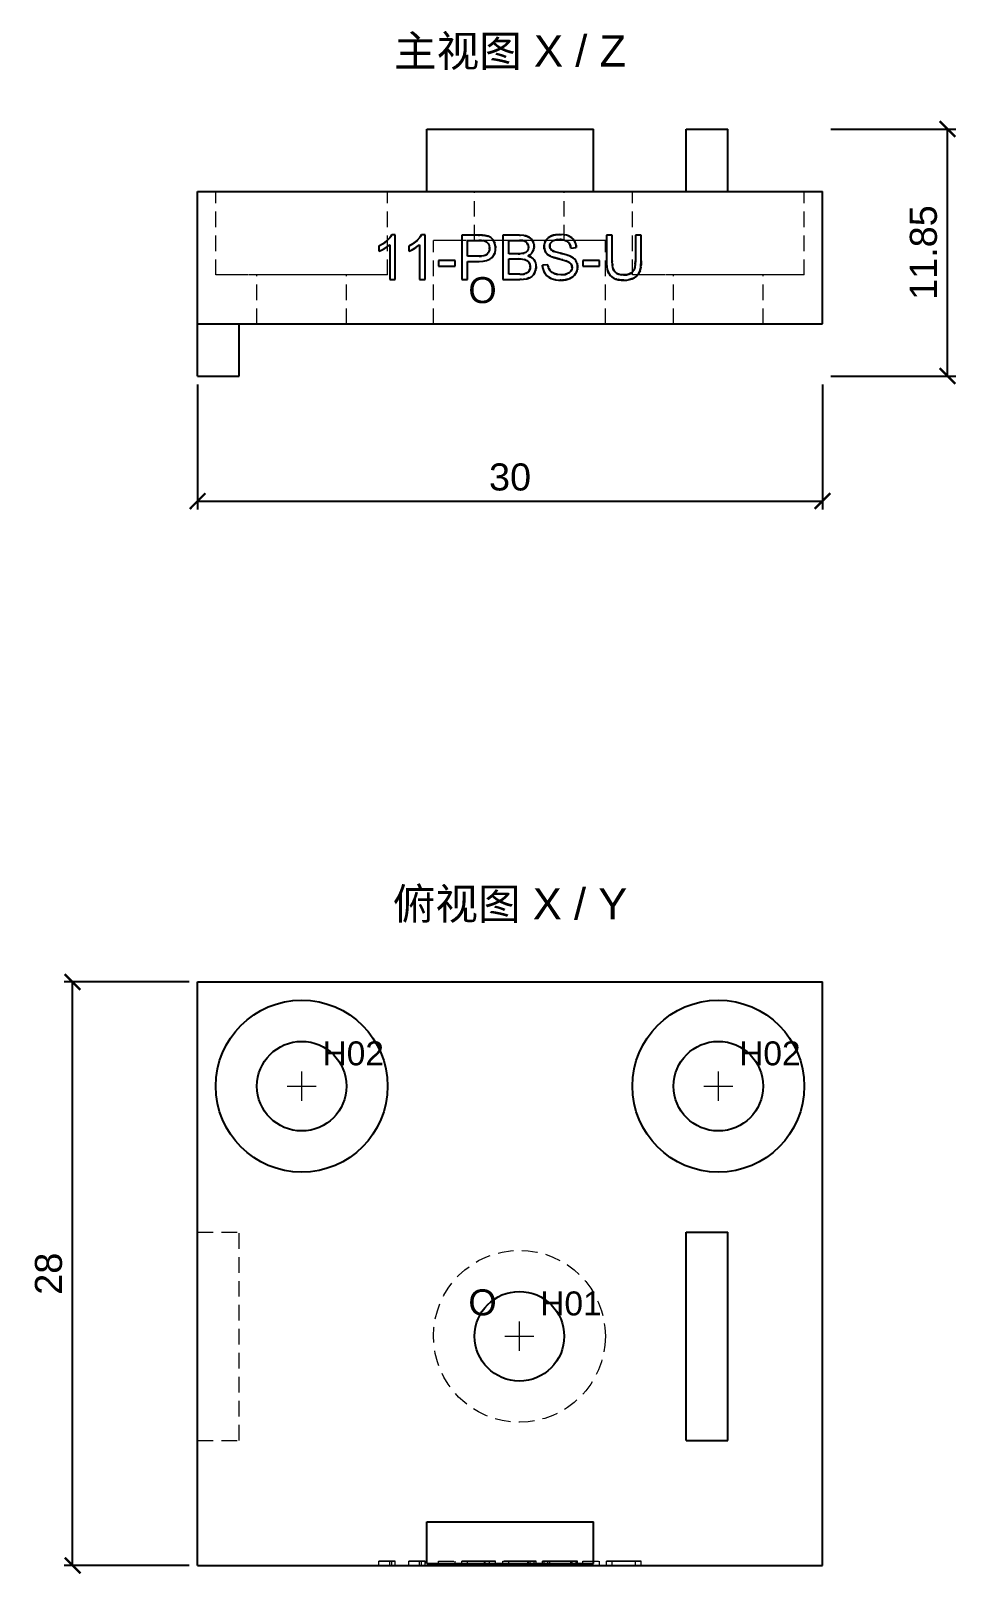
# Model space of a CAD drawing. Header units: millimetres. Extents: x 10 to 338, y 32 to 137.
# Drawn here: x 57.5 to 101.9, y 31.6 to 105.6 of the extents above; entities that cross this region are included whole.
import ezdxf
from ezdxf.enums import TextEntityAlignment as Align

# ---------------------------------------------------------------- set-up
doc = ezdxf.new("R2010")
doc.units = ezdxf.units.MM
doc.linetypes.add('WP_HIDDEN', pattern=[2.3, 1.5, -0.8])
for name, color, linetype, lineweight in [('ANNOTATIONS', 7, 'CONTINUOUS', 18), ('DIMENSIONS', 7, 'CONTINUOUS', 18), ('HIDDEN', 7, 'WP_HIDDEN', 13), ('VISIBLE', 7, 'CONTINUOUS', 25)]:
    doc.layers.add(name, color=color, linetype=linetype, lineweight=lineweight)
doc.styles.add('CJK', font='Arial Unicode.ttf')
doc.styles.add('OpenSansCondensed-Light', font='OpenSansCondensed-Light.ttf')
doc.dimstyles.new('EZDXF', dxfattribs={"dimtxt": 0.25, "dimasz": 0.175, "dimexe": 0.375, "dimexo": 0.125, "dimgap": 0.1, "dimtad": 1, "dimlfac": 100, "dimzin": 12, "dimdsep": 46, "dimtxsty": 'OpenSansCondensed-Light', "dimblk": 'ARCHTICK', "dimcen": 2.5, "dimazin": 3, "dimtfac": 0.5, "dimtmove": 2, "dimatfit": 3})

# ---------------------------------------------------------------- blocks, each defined once
blk = doc.blocks.new('_ARCHTICK')
at = {"color": 0, "linetype": 'BYBLOCK', "const_width": 0.15}
blk.add_lwpolyline([(-0.5, -0.5), (0.5, 0.5)], dxfattribs=at)

msp = doc.modelspace()

# ---------------------------------------------------------------- linework, layer by layer
at = {"layer": 'ANNOTATIONS'}
for p, q in [((70.5, 54.3), (70.5, 55.7)), ((90.5, 54.3), (90.5, 55.7)), ((69.8, 55), (71.2, 55)), ((89.8, 55), (91.2, 55)), ((80.95, 42.3), (80.95, 43.7)), ((80.25, 43), (81.65, 43))]:
    msp.add_line(p, q, dxfattribs=at)
at = {"layer": 'HIDDEN', "ltscale": 0.5}
for p, q in [((66.375, 93.925), (66.375, 97.925)), ((74.625, 93.925), (74.625, 97.925)), ((76.5, 97.925), (84.5, 97.925)), ((78.8, 95.575), (78.8, 97.925)), ((83.1, 95.575), (83.1, 97.925)), ((86.375, 93.925), (86.375, 97.925)), ((88.95, 97.925), (90.95, 97.925)), ((94.625, 93.925), (94.625, 97.925)), ((76.825, 91.575), (76.825, 95.575)), ((85.075, 91.575), (85.075, 95.575)), ((68.35, 91.575), (68.35, 93.925)), ((72.65, 91.575), (72.65, 93.925)), ((88.35, 91.575), (88.35, 93.925)), ((92.65, 91.575), (92.65, 93.925)), ((65.5, 91.575), (67.5, 91.575)), ((65.5, 48), (65.5, 60)), ((65.5, 38), (65.5, 48)), ((65.5, 48), (67.5, 48)), ((67.5, 38), (67.5, 48)), ((65.5, 32), (65.5, 38)), ((65.5, 38), (67.5, 38)), ((74.20257, 32), (74.20257, 32.2)), ((74.98621, 32.2), (74.725, 32.2)), ((74.725, 32), (74.725, 32.2)), ((74.725, 32), (74.98621, 32)), ((74.81788, 32), (74.81788, 32.2)), ((74.81788, 32.2), (74.98621, 32.2)), ((74.98621, 32), (74.81788, 32)), ((74.98621, 32), (74.98621, 32.2)), ((75.63489, 32), (75.63489, 32.2)), ((76.41854, 32.2), (76.15732, 32.2)), ((76.15732, 32), (76.15732, 32.2)), ((76.15732, 32), (76.41854, 32)), ((76.2502, 32), (76.2502, 32.2)), ((76.2502, 32.2), (76.41854, 32.2)), ((76.41854, 32), (76.2502, 32)), ((76.41854, 32), (76.41854, 32.2)), ((77.05851, 32), (77.05851, 32.2)), ((77.05851, 32.2), (77.86102, 32.2)), ((77.05851, 32), (77.86102, 32)), ((77.86102, 32), (77.86102, 32.2)), ((78.18318, 32), (78.18318, 32.2)), ((78.18318, 32.2), (78.98569, 32.2)), ((78.46471, 32.2), (78.18318, 32.2)), ((78.18318, 32), (78.46471, 32)), ((78.98569, 32), (78.18318, 32)), ((79.01036, 32.2), (78.46471, 32.2)), ((78.46471, 32), (78.46471, 32.2)), ((78.46471, 32.2), (79.01471, 32.2)), ((79.00891, 32.2), (78.46471, 32.2)), ((78.46471, 32), (79.01036, 32)), ((79.01471, 32), (78.46471, 32)), ((78.46471, 32), (79.00891, 32)), ((79.27157, 32), (79.27157, 32.2)), ((79.3093, 32), (79.3093, 32.2)), ((79.51682, 32), (79.51682, 32.2)), ((79.80706, 32), (79.80706, 32.2)), ((80.15389, 32), (80.15389, 32.2)), ((80.15389, 32.2), (80.95204, 32.2)), ((80.96511, 32.2), (80.15389, 32.2)), ((80.15389, 32), (80.96511, 32)), ((80.95204, 32), (80.15389, 32)), ((80.43542, 32.2), (80.89545, 32.2)), ((80.86062, 32.2), (80.43542, 32.2)), ((80.43542, 32.2), (80.96511, 32.2)), ((80.92737, 32.2), (80.43542, 32.2)), ((80.43542, 32), (80.43542, 32.2)), ((80.89545, 32), (80.43542, 32)), ((80.43542, 32), (80.86062, 32)), ((80.96511, 32), (80.43542, 32)), ((80.43542, 32), (80.92737, 32)), ((81.35983, 32), (81.35983, 32.2)), ((81.38015, 32), (81.38015, 32.2)), ((81.46867, 32), (81.46867, 32.2)), ((81.65732, 32), (81.65732, 32.2)), ((81.76036, 32), (81.76036, 32.2)), ((82.05204, 32), (82.05204, 32.2)), ((82.05204, 32.2), (82.31761, 32.2)), ((82.31761, 32), (82.05204, 32)), ((82.13331, 32), (82.13331, 32.2)), ((82.31761, 32), (82.31761, 32.2)), ((82.40468, 32), (82.40468, 32.2)), ((83.68173, 32.2), (83.41181, 32.2)), ((83.41181, 32), (83.41181, 32.2)), ((83.41181, 32), (83.68173, 32)), ((83.47421, 32), (83.47421, 32.2)), ((83.68173, 32), (83.68173, 32.2)), ((83.74558, 32), (83.74558, 32.2)), ((83.99518, 32), (83.99518, 32.2)), ((83.99518, 32.2), (84.79769, 32.2)), ((83.99518, 32), (84.79769, 32)), ((84.79769, 32), (84.79769, 32.2)), ((85.12421, 32), (85.12421, 32.2)), ((85.12421, 32.2), (85.40574, 32.2)), ((85.40574, 32), (85.12421, 32)), ((85.40574, 32), (85.40574, 32.2)), ((86.5159, 32), (86.5159, 32.2)), ((86.5159, 32.2), (86.79743, 32.2)), ((86.79743, 32), (86.5159, 32)), ((86.79743, 32), (86.79743, 32.2))]:
    msp.add_line(p, q, dxfattribs=at)
for points in [[(74.625, 97.925), (74.52158, 97.925), (74.2165, 97.925), (73.72505, 97.925), (73.0719, 97.925), (72.28977, 97.925), (71.4179, 97.925), (70.5, 97.925), (69.5821, 97.925), (68.71023, 97.925), (67.9281, 97.925), (67.27495, 97.925), (66.7835, 97.925), (66.47842, 97.925), (66.375, 97.925)], [(83.1, 97.925), (83.0461, 97.925), (82.88708, 97.925), (82.63094, 97.925), (82.2905, 97.925), (81.88285, 97.925), (81.42842, 97.925), (80.95, 97.925), (80.47158, 97.925), (80.01715, 97.925), (79.6095, 97.925), (79.26906, 97.925), (79.01292, 97.925), (78.8539, 97.925), (78.8, 97.925)], [(94.625, 97.925), (94.52158, 97.925), (94.2165, 97.925), (93.72505, 97.925), (93.0719, 97.925), (92.28977, 97.925), (91.4179, 97.925), (90.5, 97.925), (89.5821, 97.925), (88.71023, 97.925), (87.9281, 97.925), (87.27495, 97.925), (86.7835, 97.925), (86.47842, 97.925), (86.375, 97.925)], [(74.64657, 95.6204), (74.77225, 95.76966)], [(76.0789, 95.6204), (76.20457, 95.76966)], [(85.075, 95.575), (84.97158, 95.575), (84.6665, 95.575), (84.17505, 95.575), (83.5219, 95.575), (82.73977, 95.575), (81.8679, 95.575), (80.95, 95.575), (80.0321, 95.575), (79.16023, 95.575), (78.3781, 95.575), (77.72495, 95.575), (77.2335, 95.575), (76.92842, 95.575), (76.825, 95.575)], [(83.1, 95.575), (83.0461, 95.575), (82.88708, 95.575), (82.63094, 95.575), (82.2905, 95.575), (81.88285, 95.575), (81.42842, 95.575), (80.95, 95.575), (80.47158, 95.575), (80.01715, 95.575), (79.6095, 95.575), (79.26906, 95.575), (79.01292, 95.575), (78.8539, 95.575), (78.8, 95.575)], [(79.03046, 95.83848), (79.14913, 95.83498)], [(79.21703, 95.57855), (79.12347, 95.58556)], [(79.25784, 95.82605), (79.3093, 95.8184)], [(79.3905, 95.50733), (79.34514, 95.53865)], [(79.43863, 95.78585), (79.57197, 95.719)], [(79.616, 95.68442), (79.6722, 95.62535)], [(79.67655, 95.61989), (79.71394, 95.56586)], [(79.71394, 95.56586), (79.74248, 95.51365)], [(80.96102, 95.58602), (80.86062, 95.58766)], [(80.99646, 95.58447), (80.97903, 95.58531)], [(81.00025, 95.83806), (81.1652, 95.82363)], [(81.07395, 95.57846), (81.07267, 95.5786)], [(81.09238, 95.57631), (81.08303, 95.57745)], [(81.10295, 95.57492), (81.09239, 95.57631)], [(81.13018, 95.57066), (81.12086, 95.57224)], [(81.13489, 95.56981), (81.13029, 95.57064)], [(81.28635, 95.7955), (81.29949, 95.79114)], [(81.42905, 95.72692), (81.47521, 95.69151)], [(81.48755, 95.68047), (81.51414, 95.65389)], [(82.31256, 95.69217), (82.4185, 95.76721)], [(82.44351, 95.78044), (82.49175, 95.80244)], [(82.5215, 95.53325), (82.45589, 95.4656)], [(82.59581, 95.57746), (82.5215, 95.53325)], [(82.71093, 95.61175), (82.61996, 95.58719)], [(82.89373, 95.62685), (82.79102, 95.62258)], [(83.26451, 95.52381), (83.20401, 95.56388), (83.1321, 95.59413), (83.04879, 95.61457), (82.95407, 95.62519)], [(82.96266, 95.8727), (83.09752, 95.85724)], [(83.12582, 95.85187), (83.29934, 95.79881)], [(83.29934, 95.79881), (83.33623, 95.78208)], [(83.37403, 95.76225), (83.49289, 95.67523)], [(83.49478, 95.67344), (83.57724, 95.5746)], [(83.57724, 95.5746), (83.64003, 95.45153)], [(74.20257, 95.31339), (74.40695, 95.42668)], [(74.34057, 95.12122), (74.20257, 95.06088)], [(74.35047, 95.12618), (74.34551, 95.12368)], [(74.3718, 95.13711), (74.35048, 95.12618)], [(74.60412, 95.27729), (74.54531, 95.2375)], [(74.725, 95.37579), (74.60862, 95.28051)], [(75.63489, 95.31339), (75.83928, 95.42668)], [(75.77289, 95.12122), (75.63489, 95.06088)], [(75.7828, 95.12618), (75.77784, 95.12368)], [(75.80412, 95.13711), (75.78281, 95.12618)], [(76.03644, 95.27729), (75.97763, 95.2375)], [(76.15732, 95.37579), (76.04095, 95.28051)], [(79.13328, 94.83276), (79.24128, 94.85092), (79.32955, 94.88176)], [(79.40218, 94.92883), (79.45714, 94.99183), (79.49432, 95.06766)], [(79.51577, 95.2474), (79.49548, 95.3527), (79.44934, 95.44327)], [(79.5104, 95.1321), (79.5154, 95.17466)], [(79.76577, 95.45969), (79.80249, 95.30575)], [(79.80706, 95.22342), (79.79803, 95.10367), (79.77094, 94.99265)], [(80.98915, 94.9466), (81.11455, 94.95831)], [(81.17891, 94.97421), (81.25119, 95.00754)], [(81.25377, 95.00915), (81.32573, 95.0754)], [(81.32935, 95.44763), (81.2682, 95.51507)], [(81.32573, 95.0754), (81.36379, 95.14998), (81.37964, 95.23996)], [(81.40898, 94.87002), (81.35983, 94.84321)], [(81.35983, 94.84321), (81.4075, 94.82751)], [(81.37963, 95.28232), (81.36169, 95.37964)], [(81.55052, 94.99114), (81.49345, 94.93147), (81.42407, 94.87937)], [(81.47105, 94.80038), (81.55309, 94.75114)], [(81.6221, 95.47977), (81.6511, 95.37362)], [(81.6441, 95.18205), (81.62667, 95.12556)], [(81.6543, 95.24008), (81.64913, 95.20553)], [(81.65268, 95.36299), (81.65732, 95.29453)], [(82.13697, 95.35232), (82.15141, 95.42789), (82.17681, 95.50093)], [(82.18113, 95.07234), (82.14373, 95.18324)], [(82.31421, 94.90502), (82.25522, 94.96152), (82.20805, 95.02388)], [(82.34889, 94.87844), (82.31869, 94.90136)], [(82.45589, 95.4656), (82.41597, 95.38596)], [(82.53221, 94.78361), (82.43516, 94.82579)], [(82.5961, 95.05843), (82.73078, 95.01318), (82.91187, 94.96728)], [(83.0328, 94.93891), (83.25355, 94.87887)], [(83.38587, 95.34227), (83.33675, 95.44404), (83.26451, 95.52381)], [(83.27798, 94.87108), (83.38278, 94.8316)], [(83.38278, 94.8316), (83.47144, 94.78481), (83.54737, 94.73204)], [(83.64364, 95.4417), (83.65001, 95.42299)], [(83.66262, 95.37846), (83.66645, 95.36189)], [(83.66645, 95.36188), (83.66864, 95.3514)], [(79.63437, 94.76412), (79.53061, 94.6819), (79.39202, 94.62317), (79.2186, 94.58793), (79.01036, 94.57619)], [(81.18325, 94.67279), (81.03115, 94.69109)], [(81.32929, 94.61362), (81.23865, 94.65818)], [(81.40772, 94.53483), (81.36334, 94.58617)], [(81.36505, 94.06635), (81.40964, 94.12047)], [(81.45276, 94.21217), (81.46822, 94.30732)], [(81.46686, 94.36811), (81.45378, 94.43804)], [(81.6566, 94.6502), (81.70199, 94.57891), (81.73442, 94.50145), (81.75387, 94.41783), (81.76036, 94.32803)], [(81.72621, 94.11954), (81.69723, 94.05013)], [(81.75387, 94.23436), (81.73155, 94.13569)], [(82.1233, 94.09264), (82.09052, 94.17273), (82.0677, 94.25702)], [(82.12862, 94.0819), (82.12666, 94.08579)], [(82.31761, 94.41801), (82.33054, 94.34011)], [(82.33976, 94.30286), (82.35251, 94.26254)], [(82.35437, 94.2574), (82.35626, 94.25233)], [(82.35769, 94.24859), (82.36438, 94.23212)], [(82.45958, 94.09245), (82.4748, 94.07871)], [(82.48244, 94.07228), (82.48963, 94.06649)], [(82.48964, 94.06648), (82.49486, 94.06243)], [(82.50879, 94.05213), (82.61946, 93.99063)], [(82.98481, 94.65877), (82.89928, 94.68006)], [(83.19501, 94.59984), (83.03971, 94.64459)], [(83.27901, 94.56607), (83.2246, 94.58925)], [(83.34445, 94.52901), (83.32519, 94.54131)], [(83.3897, 94.49288), (83.38562, 94.4967)], [(83.44992, 94.40776), (83.41616, 94.46372)], [(83.43559, 94.14057), (83.44789, 94.16504)], [(83.45866, 94.1925), (83.47421, 94.28885)], [(83.47178, 94.32878), (83.46726, 94.35508)], [(83.55967, 94.72193), (83.65706, 94.61464)], [(83.65706, 94.61464), (83.71514, 94.49919)], [(83.73378, 94.19615), (83.70587, 94.10304)], [(83.72583, 94.46493), (83.73958, 94.39851)], [(83.74168, 94.24488), (83.73605, 94.20766)], [(85.13531, 94.37913), (85.12589, 94.51528)], [(85.19003, 94.11674), (85.15696, 94.23788), (85.13531, 94.37913)], [(85.40602, 94.57067), (85.41084, 94.45103)], [(85.4168, 94.3855), (85.44178, 94.24938)], [(85.49926, 94.12247), (85.53297, 94.07987)], [(85.54751, 94.06482), (85.6343, 94.00007)], [(86.41038, 94.10252), (86.44576, 94.16519), (86.47394, 94.24202), (86.5087, 94.43816)], [(86.72487, 94.1002), (86.69041, 94.02617), (86.64623, 93.958), (86.59234, 93.89568), (86.52872, 93.83922)], [(86.7588, 94.21186), (86.73945, 94.14173)], [(86.78807, 94.39622), (86.77718, 94.30758)], [(74.625, 93.925), (74.52158, 93.925), (74.2165, 93.925), (73.72505, 93.925), (73.0719, 93.925), (72.28977, 93.925), (71.4179, 93.925), (70.5, 93.925), (69.5821, 93.925), (68.71023, 93.925), (67.9281, 93.925), (67.27495, 93.925), (66.7835, 93.925), (66.47842, 93.925), (66.375, 93.925)], [(72.65, 93.925), (72.5961, 93.925), (72.43708, 93.925), (72.18094, 93.925), (71.8405, 93.925), (71.43285, 93.925), (70.97842, 93.925), (70.5, 93.925), (70.02158, 93.925), (69.56715, 93.925), (69.1595, 93.925), (68.81906, 93.925), (68.56292, 93.925), (68.4039, 93.925), (68.35, 93.925)], [(81.15696, 93.72064), (81.0448, 93.71274)], [(81.30831, 93.74683), (81.17581, 93.72278)], [(81.19565, 93.98072), (81.26816, 94.00434)], [(81.54123, 93.85204), (81.41762, 93.78271)], [(81.60306, 93.90851), (81.54123, 93.85204)], [(81.6387, 93.95227), (81.61385, 93.92075)], [(82.24035, 93.92147), (82.22077, 93.9433)], [(82.36713, 93.81628), (82.30774, 93.859)], [(82.67621, 93.69921), (82.5706, 93.72466), (82.47507, 93.75917)], [(82.91205, 93.67557), (82.69926, 93.69508)], [(82.78139, 93.94183), (82.94598, 93.92751)], [(82.94598, 93.92751), (83.09046, 93.93831)], [(83.01464, 93.67627), (82.95904, 93.675)], [(83.1048, 93.94072), (83.11924, 93.94344)], [(83.14231, 93.9484), (83.15043, 93.95034)], [(83.16658, 93.6941), (83.16657, 93.6941)], [(83.23041, 93.9754), (83.32744, 94.02489)], [(83.369, 93.75844), (83.27296, 93.72125)], [(83.33672, 94.03128), (83.34004, 94.03366)], [(83.51204, 93.84418), (83.4342, 93.79202)], [(85.33169, 93.88548), (85.24515, 93.99709)], [(85.38578, 93.8375), (85.34099, 93.87635)], [(85.60535, 93.724), (85.47685, 93.77803)], [(85.68353, 93.70306), (85.61971, 93.71958)], [(85.71008, 93.96542), (85.71893, 93.96232)], [(85.85619, 93.93317), (85.94123, 93.92896)], [(86.2028, 93.69574), (86.08953, 93.68018), (85.9659, 93.675)], [(94.625, 93.925), (94.52158, 93.925), (94.2165, 93.925), (93.72505, 93.925), (93.0719, 93.925), (92.28977, 93.925), (91.4179, 93.925), (90.5, 93.925), (89.5821, 93.925), (88.71023, 93.925), (87.9281, 93.925), (87.27495, 93.925), (86.7835, 93.925), (86.47842, 93.925), (86.375, 93.925)], [(86.46293, 93.79327), (86.38947, 93.75386)], [(92.65, 93.925), (92.5961, 93.925), (92.43708, 93.925), (92.18094, 93.925), (91.8405, 93.925), (91.43285, 93.925), (90.97842, 93.925), (90.5, 93.925), (90.02158, 93.925), (89.56715, 93.925), (89.1595, 93.925), (88.81906, 93.925), (88.56292, 93.925), (88.4039, 93.925), (88.35, 93.925)], [(72.65, 91.575), (72.5961, 91.575), (72.43708, 91.575), (72.18094, 91.575), (71.8405, 91.575), (71.43285, 91.575), (70.97842, 91.575), (70.5, 91.575), (70.02158, 91.575), (69.56715, 91.575), (69.1595, 91.575), (68.81906, 91.575), (68.56292, 91.575), (68.4039, 91.575), (68.35, 91.575)], [(85.075, 91.575), (84.97158, 91.575), (84.6665, 91.575), (84.17505, 91.575), (83.5219, 91.575), (82.73977, 91.575), (81.8679, 91.575), (80.95, 91.575), (80.0321, 91.575), (79.16023, 91.575), (78.3781, 91.575), (77.72495, 91.575), (77.2335, 91.575), (76.92842, 91.575), (76.825, 91.575)], [(92.65, 91.575), (92.5961, 91.575), (92.43708, 91.575), (92.18094, 91.575), (91.8405, 91.575), (91.43285, 91.575), (90.97842, 91.575), (90.5, 91.575), (90.02158, 91.575), (89.56715, 91.575), (89.1595, 91.575), (88.81906, 91.575), (88.56292, 91.575), (88.4039, 91.575), (88.35, 91.575)], [(74.47757, 32.2), (74.33227, 32.2), (74.20257, 32.2)], [(74.20257, 32.2), (74.40792, 32.2), (74.58569, 32.2)], [(74.58569, 32), (74.4071, 32), (74.20257, 32)], [(74.20257, 32), (74.33319, 32), (74.47757, 32)], [(74.725, 32.2), (74.61598, 32.2), (74.47757, 32.2)], [(74.47757, 32), (74.61516, 32), (74.725, 32)], [(74.58569, 32.2), (74.66169, 32.2), (74.72573, 32.2), (74.77779, 32.2), (74.81788, 32.2)], [(74.81788, 32), (74.77707, 32), (74.72446, 32), (74.6605, 32), (74.58569, 32)], [(75.90989, 32.2), (75.76459, 32.2), (75.63489, 32.2)], [(75.63489, 32.2), (75.84024, 32.2), (76.01801, 32.2)], [(76.01801, 32), (75.83943, 32), (75.63489, 32)], [(75.63489, 32), (75.76551, 32), (75.90989, 32)], [(76.15732, 32.2), (76.0483, 32.2), (75.90989, 32.2)], [(75.90989, 32), (76.04748, 32), (76.15732, 32)], [(76.01801, 32.2), (76.09401, 32.2), (76.15805, 32.2), (76.21011, 32.2), (76.2502, 32.2)], [(76.2502, 32), (76.20939, 32), (76.15678, 32), (76.09282, 32), (76.01801, 32)], [(78.98569, 32.2), (79.08536, 32.2), (79.17253, 32.2), (79.24717, 32.2), (79.3093, 32.2)], [(79.3093, 32), (79.24574, 32), (79.17018, 32), (79.08327, 32), (78.98569, 32)], [(79.27157, 32.2), (79.22849, 32.2), (79.17035, 32.2), (79.09716, 32.2), (79.00891, 32.2)], [(79.00891, 32), (79.09529, 32), (79.16843, 32), (79.22745, 32), (79.27157, 32)], [(79.63437, 32.2), (79.53061, 32.2), (79.39202, 32.2), (79.2186, 32.2), (79.01036, 32.2)], [(79.01036, 32), (79.20407, 32), (79.37697, 32), (79.52262, 32), (79.63437, 32)], [(79.01471, 32.2), (79.14124, 32.2), (79.24799, 32.2), (79.33497, 32.2), (79.40218, 32.2)], [(79.40218, 32), (79.33267, 32), (79.24375, 32), (79.13711, 32), (79.01471, 32)], [(79.44934, 32.2), (79.37116, 32.2), (79.27157, 32.2)], [(79.27157, 32), (79.37118, 32), (79.44934, 32)], [(79.3093, 32.2), (79.45333, 32.2), (79.57197, 32.2)], [(79.57197, 32), (79.4528, 32), (79.3093, 32)], [(79.40218, 32.2), (79.45233, 32.2), (79.48816, 32.2), (79.50966, 32.2), (79.51682, 32.2)], [(79.51682, 32), (79.50979, 32), (79.48843, 32), (79.45254, 32), (79.40218, 32)], [(79.51682, 32.2), (79.49995, 32.2), (79.44934, 32.2)], [(79.44934, 32), (79.50002, 32), (79.51682, 32)], [(79.57197, 32.2), (79.66756, 32.2), (79.74248, 32.2)], [(79.74248, 32), (79.66776, 32), (79.57197, 32)], [(79.80706, 32.2), (79.79626, 32.2), (79.76389, 32.2), (79.70992, 32.2), (79.63437, 32.2)], [(79.63437, 32), (79.71001, 32), (79.76418, 32), (79.79645, 32), (79.80706, 32)], [(79.74248, 32.2), (79.79091, 32.2), (79.80706, 32.2)], [(79.80706, 32), (79.79096, 32), (79.74248, 32)], [(81.18423, 32.2), (81.12864, 32.2), (81.05617, 32.2), (80.96683, 32.2), (80.86062, 32.2)], [(80.86062, 32), (80.96387, 32), (81.05304, 32), (81.12688, 32), (81.18423, 32)], [(80.89545, 32.2), (80.98243, 32.2), (81.05617, 32.2), (81.11666, 32.2), (81.16392, 32.2)], [(81.16392, 32), (81.11567, 32), (81.05443, 32), (80.98079, 32), (80.89545, 32)], [(81.23865, 32.2), (81.17866, 32.2), (81.10678, 32.2), (81.02302, 32.2), (80.92737, 32.2)], [(80.92737, 32), (81.02121, 32), (81.10477, 32), (81.17744, 32), (81.23865, 32)], [(80.95204, 32.2), (81.06791, 32.2), (81.17172, 32.2), (81.26346, 32.2), (81.34314, 32.2)], [(81.34314, 32), (81.26169, 32), (81.16888, 32), (80.95204, 32)], [(81.30831, 32.2), (81.15249, 32.2), (80.96511, 32.2)], [(80.96511, 32.2), (81.02823, 32.2), (81.0812, 32.2), (81.12401, 32.2), (81.15666, 32.2)], [(80.96511, 32), (81.15093, 32), (81.30831, 32)], [(81.15666, 32), (81.12362, 32), (81.08049, 32), (80.96511, 32)], [(81.15666, 32.2), (81.24591, 32.2), (81.3192, 32.2)], [(81.3192, 32), (81.24576, 32), (81.15666, 32)], [(81.16392, 32.2), (81.25806, 32.2), (81.32573, 32.2)], [(81.32573, 32), (81.2579, 32), (81.16392, 32)], [(81.32935, 32.2), (81.26768, 32.2), (81.18423, 32.2)], [(81.18423, 32), (81.26765, 32), (81.32935, 32)], [(81.40772, 32.2), (81.33498, 32.2), (81.23865, 32.2)], [(81.23865, 32), (81.33492, 32), (81.40772, 32)], [(81.54123, 32.2), (81.43656, 32.2), (81.30831, 32.2)], [(81.30831, 32), (81.43616, 32), (81.54123, 32)], [(81.3192, 32.2), (81.37869, 32.2), (81.42658, 32.2)], [(81.42658, 32), (81.37874, 32), (81.3192, 32)], [(81.32573, 32.2), (81.36654, 32.2), (81.38015, 32.2)], [(81.38015, 32), (81.36659, 32), (81.32573, 32)], [(81.38015, 32.2), (81.36745, 32.2), (81.32935, 32.2)], [(81.32935, 32), (81.36747, 32), (81.38015, 32)], [(81.34314, 32.2), (81.47447, 32.2), (81.57388, 32.2)], [(81.57388, 32), (81.47443, 32), (81.34314, 32)], [(81.58331, 32.2), (81.49044, 32.2), (81.35983, 32.2)], [(81.35983, 32.2), (81.45075, 32.2), (81.53052, 32.2), (81.59914, 32.2), (81.6566, 32.2)], [(81.6566, 32), (81.59877, 32), (81.5298, 32), (81.45, 32), (81.35983, 32)], [(81.35983, 32), (81.49003, 32), (81.58331, 32)], [(81.46867, 32.2), (81.45343, 32.2), (81.40772, 32.2)], [(81.40772, 32), (81.45347, 32), (81.46867, 32)], [(81.42658, 32.2), (81.45815, 32.2), (81.46867, 32.2)], [(81.46867, 32), (81.45817, 32), (81.42658, 32)], [(81.69723, 32.2), (81.62667, 32.2), (81.54123, 32.2)], [(81.54123, 32), (81.62692, 32), (81.69723, 32)], [(81.57388, 32.2), (81.61039, 32.2), (81.63646, 32.2), (81.65211, 32.2), (81.65732, 32.2)], [(81.65732, 32), (81.65209, 32), (81.63639, 32), (81.61028, 32), (81.57388, 32)], [(81.65732, 32.2), (81.63882, 32.2), (81.58331, 32.2)], [(81.58331, 32), (81.6388, 32), (81.65732, 32)], [(81.6566, 32.2), (81.70199, 32.2), (81.73442, 32.2), (81.75387, 32.2), (81.76036, 32.2)], [(81.76036, 32), (81.75393, 32), (81.73454, 32), (81.70207, 32), (81.6566, 32)], [(81.76036, 32.2), (81.74457, 32.2), (81.69723, 32.2)], [(81.69723, 32), (81.7446, 32), (81.76036, 32)], [(82.16887, 32.2), (82.11993, 32.2), (82.08415, 32.2), (82.06152, 32.2), (82.05204, 32.2)], [(82.05204, 32), (82.06145, 32), (82.08404, 32), (82.11987, 32), (82.16887, 32)], [(82.20805, 32.2), (82.152, 32.2), (82.13331, 32.2)], [(82.13331, 32.2), (82.13903, 32.2), (82.15617, 32.2), (82.18474, 32.2), (82.22474, 32.2)], [(82.22474, 32), (82.18482, 32), (82.15621, 32), (82.13903, 32), (82.13331, 32)], [(82.13331, 32), (82.15196, 32), (82.20805, 32)], [(82.47507, 32.2), (82.38273, 32.2), (82.30092, 32.2), (82.22963, 32.2), (82.16887, 32.2)], [(82.16887, 32), (82.22971, 32), (82.30121, 32), (82.38311, 32), (82.47507, 32)], [(82.43516, 32.2), (82.30219, 32.2), (82.20805, 32.2)], [(82.20805, 32), (82.30271, 32), (82.43516, 32)], [(82.22474, 32.2), (82.27571, 32.2), (82.3372, 32.2), (82.40922, 32.2), (82.49175, 32.2)], [(82.49175, 32), (82.33769, 32), (82.27594, 32), (82.22474, 32)], [(82.31761, 32.2), (82.34899, 32.2), (82.40541, 32.2)], [(82.40541, 32), (82.34878, 32), (82.31761, 32)], [(82.5215, 32.2), (82.47039, 32.2), (82.43389, 32.2), (82.41198, 32.2), (82.40468, 32.2)], [(82.40468, 32.2), (82.40985, 32.2), (82.42536, 32.2), (82.45121, 32.2), (82.4874, 32.2)], [(82.4874, 32), (82.45123, 32), (82.42535, 32), (82.40984, 32), (82.40468, 32)], [(82.40468, 32), (82.41201, 32), (82.43402, 32), (82.47062, 32), (82.5215, 32)], [(82.40541, 32.2), (82.49339, 32.2), (82.61946, 32.2)], [(82.61946, 32), (82.49388, 32), (82.40541, 32)], [(82.84584, 32.2), (82.71025, 32.2), (82.5966, 32.2), (82.50491, 32.2), (82.43516, 32.2)], [(82.43516, 32), (82.50851, 32), (82.60294, 32), (82.71614, 32), (82.84584, 32)], [(82.95904, 32.2), (82.82049, 32.2), (82.69365, 32.2), (82.57851, 32.2), (82.47507, 32.2)], [(82.47507, 32), (82.5809, 32), (82.69737, 32), (82.95904, 32)], [(82.4874, 32.2), (82.54441, 32.2), (82.63415, 32.2), (82.75664, 32.2), (82.91187, 32.2)], [(82.91187, 32), (82.76656, 32), (82.644, 32), (82.54926, 32), (82.4874, 32)], [(82.49175, 32.2), (82.67714, 32.2), (82.88212, 32.2)], [(82.88212, 32), (82.67799, 32), (82.49175, 32)], [(82.89373, 32.2), (82.77469, 32.2), (82.67297, 32.2), (82.58858, 32.2), (82.5215, 32.2)], [(82.5215, 32), (82.5905, 32), (82.67644, 32), (82.77801, 32), (82.89373, 32)], [(82.61946, 32.2), (82.77365, 32.2), (82.94598, 32.2)], [(82.94598, 32), (82.77422, 32), (82.61946, 32)], [(83.2246, 32.2), (83.16882, 32.2), (83.0871, 32.2), (82.97944, 32.2), (82.84584, 32.2)], [(82.84584, 32), (82.97278, 32), (83.08034, 32), (83.16533, 32), (83.2246, 32)], [(82.88212, 32.2), (83.1047, 32.2), (83.29934, 32.2)], [(83.29934, 32), (83.10315, 32), (82.88212, 32)], [(83.26451, 32.2), (83.19427, 32.2), (83.10905, 32.2), (83.00888, 32.2), (82.89373, 32.2)], [(82.89373, 32), (83.00628, 32), (83.10634, 32), (83.19274, 32), (83.26451, 32)], [(82.91187, 32.2), (83.07001, 32.2), (83.2012, 32.2), (83.30546, 32.2), (83.38278, 32.2)], [(83.38278, 32), (83.29989, 32), (83.19132, 32), (83.0608, 32), (82.91187, 32)], [(82.94598, 32.2), (83.09763, 32.2), (83.23041, 32.2)], [(83.23041, 32), (83.09707, 32), (82.94598, 32)], [(83.369, 32.2), (83.17545, 32.2), (82.95904, 32.2)], [(82.95904, 32), (83.17442, 32), (83.369, 32)], [(83.41616, 32.2), (83.33925, 32.2), (83.2246, 32.2)], [(83.2246, 32), (83.33873, 32), (83.41616, 32)], [(83.23041, 32.2), (83.33798, 32.2), (83.41398, 32.2)], [(83.41398, 32), (83.33768, 32), (83.23041, 32)], [(83.41181, 32.2), (83.39444, 32.2), (83.3641, 32.2), (83.32079, 32.2), (83.26451, 32.2)], [(83.26451, 32), (83.32117, 32), (83.36458, 32), (83.39473, 32), (83.41181, 32)], [(83.29934, 32.2), (83.38446, 32.2), (83.45915, 32.2), (83.52341, 32.2), (83.57724, 32.2)], [(83.57724, 32), (83.52321, 32), (83.45872, 32), (83.29934, 32)], [(83.64835, 32.2), (83.59443, 32.2), (83.5299, 32.2), (83.45475, 32.2), (83.369, 32.2)], [(83.369, 32), (83.45422, 32), (83.5294, 32), (83.59419, 32), (83.64835, 32)], [(83.38278, 32.2), (83.46958, 32.2), (83.54423, 32.2), (83.60672, 32.2), (83.65706, 32.2)], [(83.65706, 32), (83.60616, 32), (83.54321, 32), (83.46859, 32), (83.38278, 32)], [(83.41398, 32.2), (83.45915, 32.2), (83.47421, 32.2)], [(83.47421, 32), (83.45914, 32), (83.41398, 32)], [(83.47421, 32.2), (83.4597, 32.2), (83.41616, 32.2)], [(83.41616, 32), (83.45971, 32), (83.47421, 32)], [(83.57724, 32.2), (83.62023, 32.2), (83.65198, 32.2), (83.67248, 32.2), (83.68173, 32.2)], [(83.68173, 32), (83.67253, 32), (83.65207, 32), (83.62029, 32), (83.57724, 32)], [(83.74558, 32.2), (83.7395, 32.2), (83.72127, 32.2), (83.69089, 32.2), (83.64835, 32.2)], [(83.64835, 32), (83.69077, 32), (83.7212, 32), (83.73949, 32), (83.74558, 32)], [(83.65706, 32.2), (83.69579, 32.2), (83.72345, 32.2), (83.74005, 32.2), (83.74558, 32.2)], [(83.74558, 32), (83.74009, 32), (83.72353, 32), (83.69585, 32), (83.65706, 32)], [(85.20547, 32.2), (85.16992, 32.2), (85.14453, 32.2), (85.12929, 32.2), (85.12421, 32.2)], [(85.12421, 32), (85.14345, 32), (85.16874, 32), (85.20547, 32)], [(85.47685, 32.2), (85.3886, 32.2), (85.31395, 32.2), (85.25291, 32.2), (85.20547, 32.2)], [(85.20547, 32), (85.25286, 32), (85.31407, 32), (85.38888, 32), (85.47685, 32)], [(85.40574, 32.2), (85.41862, 32.2), (85.45726, 32.2)], [(85.45726, 32), (85.418, 32), (85.40574, 32)], [(85.45726, 32.2), (85.52728, 32.2), (85.6343, 32.2)], [(85.6343, 32), (85.52731, 32), (85.45726, 32)], [(85.9659, 32.2), (85.82323, 32.2), (85.69416, 32.2), (85.5787, 32.2), (85.47685, 32.2)], [(85.47685, 32), (85.58128, 32), (85.69832, 32), (85.8269, 32), (85.9659, 32)], [(85.6343, 32.2), (85.7738, 32.2), (85.94123, 32.2)], [(85.94123, 32), (85.77464, 32), (85.6343, 32)], [(85.94123, 32.2), (86.08535, 32.2), (86.20716, 32.2), (86.30665, 32.2), (86.38384, 32.2)], [(86.38384, 32), (86.30384, 32), (86.2018, 32), (86.08003, 32), (85.94123, 32)], [(86.46293, 32.2), (86.36085, 32.2), (86.24398, 32.2), (86.11233, 32.2), (85.9659, 32.2)], [(85.9659, 32), (86.10836, 32), (86.23958, 32), (86.35819, 32), (86.46293, 32)], [(86.38384, 32.2), (86.44161, 32.2), (86.48288, 32.2), (86.50764, 32.2), (86.5159, 32.2)], [(86.5159, 32), (86.50879, 32), (86.48586, 32), (86.44479, 32), (86.38384, 32)], [(86.72487, 32.2), (86.68129, 32.2), (86.6231, 32.2), (86.55032, 32.2), (86.46293, 32.2)], [(86.46293, 32), (86.5497, 32), (86.6226, 32), (86.68109, 32), (86.72487, 32)], [(86.79743, 32.2), (86.77929, 32.2), (86.72487, 32.2)], [(86.72487, 32), (86.75757, 32), (86.78016, 32), (86.79743, 32)]]:
    msp.add_lwpolyline(points, dxfattribs=at)
msp.add_circle((80.95, 43), 4.125, dxfattribs=at)
at = {"layer": 'VISIBLE'}
for p, q in [((76.5, 97.925), (76.5, 100.925)), ((76.5, 100.925), (84.5, 100.925)), ((84.5, 97.925), (84.5, 100.925)), ((88.95, 97.925), (88.95, 100.925)), ((88.95, 100.925), (90.95, 100.925)), ((90.95, 97.925), (90.95, 100.925)), ((65.5, 97.925), (95.5, 97.925)), ((65.5, 91.575), (65.5, 97.925)), ((95.5, 91.575), (95.5, 97.925)), ((74.98621, 95.84743), (74.81788, 95.84743)), ((74.98621, 93.71128), (74.98621, 95.84743)), ((76.41854, 95.84743), (76.2502, 95.84743)), ((76.41854, 93.71128), (76.41854, 95.84743)), ((78.18318, 95.83872), (78.18318, 93.71128)), ((78.98569, 95.83872), (78.18318, 95.83872)), ((78.46471, 94.82724), (78.46471, 95.58766)), ((78.46471, 95.58766), (79.00891, 95.58766)), ((80.15389, 95.83872), (80.15389, 93.71128)), ((80.95204, 95.83872), (80.15389, 95.83872)), ((80.43542, 94.94479), (80.43542, 95.58766)), ((80.43542, 95.58766), (80.86062, 95.58766)), ((85.40574, 95.83872), (85.12421, 95.83872)), ((85.12421, 95.83872), (85.12421, 94.60956)), ((85.40574, 94.61102), (85.40574, 95.83872)), ((86.79743, 95.83872), (86.5159, 95.83872)), ((86.5159, 95.83872), (86.5159, 94.61102)), ((86.79743, 94.60956), (86.79743, 95.83872)), ((74.20257, 95.31339), (74.20257, 95.06088)), ((74.725, 95.37579), (74.725, 93.71128)), ((75.63489, 95.31339), (75.63489, 95.06088)), ((76.15732, 95.37579), (76.15732, 93.71128)), ((79.01471, 94.82724), (78.46471, 94.82724)), ((80.89545, 94.94479), (80.43542, 94.94479)), ((83.41181, 95.21906), (83.68173, 95.23938)), ((77.05851, 94.61247), (77.05851, 94.3498)), ((77.86102, 94.61247), (77.05851, 94.61247)), ((77.05851, 94.3498), (77.86102, 94.3498)), ((77.86102, 94.3498), (77.86102, 94.61247)), ((78.46471, 93.71128), (78.46471, 94.57619)), ((78.46471, 94.57619), (79.01036, 94.57619)), ((80.43542, 93.96234), (80.43542, 94.69373)), ((80.43542, 94.69373), (80.92737, 94.69373)), ((82.31761, 94.41801), (82.05204, 94.39479)), ((83.99518, 94.61247), (83.99518, 94.3498)), ((84.79769, 94.61247), (83.99518, 94.61247)), ((83.99518, 94.3498), (84.79769, 94.3498)), ((84.79769, 94.3498), (84.79769, 94.61247)), ((74.725, 93.71128), (74.98621, 93.71128)), ((76.15732, 93.71128), (76.41854, 93.71128)), ((78.18318, 93.71128), (78.46471, 93.71128)), ((80.15389, 93.71128), (80.96511, 93.71128)), ((80.96511, 93.96234), (80.43542, 93.96234)), ((65.5, 89.075), (65.5, 91.575)), ((65.5, 91.575), (95.5, 91.575)), ((67.5, 89.075), (67.5, 91.575)), ((65.5, 89.075), (67.5, 89.075)), ((65.5, 32), (65.5, 60)), ((65.5, 60), (95.5, 60)), ((95.5, 32), (95.5, 60)), ((88.95, 38), (88.95, 48)), ((88.95, 48), (90.95, 48)), ((90.95, 38), (90.95, 48)), ((88.95, 38), (90.95, 38)), ((76.5, 32.1), (76.5, 34.1)), ((76.5, 34.1), (84.5, 34.1)), ((84.5, 32.1), (84.5, 34.1)), ((65.5, 32), (95.5, 32)), ((76.5, 32.1), (84.5, 32.1))]:
    msp.add_line(p, q, dxfattribs=at)
for points in [[(74.58569, 95.56299), (74.4071, 95.42678), (74.20257, 95.31339)], [(74.40695, 95.42668), (74.58569, 95.56299)], [(74.81788, 95.84743), (74.72446, 95.70584), (74.58569, 95.56299)], [(74.58569, 95.56299), (74.64657, 95.6204)], [(74.77225, 95.76966), (74.81788, 95.84743)], [(76.01801, 95.56299), (75.83943, 95.42678), (75.63489, 95.31339)], [(75.83928, 95.42668), (76.01801, 95.56299)], [(76.2502, 95.84743), (76.15678, 95.70584), (76.01801, 95.56299)], [(76.01801, 95.56299), (76.0789, 95.6204)], [(76.20457, 95.76966), (76.2502, 95.84743)], [(79.3093, 95.8184), (79.17018, 95.83379), (78.98569, 95.83872)], [(78.98569, 95.83872), (79.03046, 95.83848)], [(79.12347, 95.58556), (79.00891, 95.58766)], [(79.00891, 95.58766), (79.16843, 95.58309), (79.27157, 95.5688)], [(79.14913, 95.83498), (79.25784, 95.82605)], [(79.27157, 95.5688), (79.21703, 95.57855)], [(79.34514, 95.53865), (79.27157, 95.5688)], [(79.27157, 95.5688), (79.37118, 95.52217), (79.44934, 95.44327)], [(79.57197, 95.719), (79.4528, 95.78069), (79.3093, 95.8184)], [(79.3093, 95.8184), (79.43863, 95.78585)], [(79.74248, 95.51365), (79.66776, 95.63078), (79.57197, 95.719)], [(79.57197, 95.719), (79.616, 95.68442)], [(79.6722, 95.62535), (79.67655, 95.61989)], [(79.71394, 95.56586), (79.71394, 95.56586)], [(80.86062, 95.58766), (81.05304, 95.58051), (81.18423, 95.55792)], [(81.34314, 95.77414), (81.26169, 95.80289), (81.16888, 95.82304), (80.95204, 95.83872)], [(80.95204, 95.83872), (81.00025, 95.83806)], [(80.97903, 95.58531), (80.96102, 95.58602)], [(81.07267, 95.5786), (80.99646, 95.58447)], [(81.08303, 95.57745), (81.07395, 95.57846)], [(81.09239, 95.57631), (81.09238, 95.57631)], [(81.12086, 95.57224), (81.10295, 95.57492)], [(81.13029, 95.57064), (81.13018, 95.57066)], [(81.18423, 95.55792), (81.13489, 95.56981)], [(81.1652, 95.82363), (81.28635, 95.7955)], [(81.2682, 95.51507), (81.18423, 95.55792)], [(81.18423, 95.55792), (81.26765, 95.51549), (81.32935, 95.44763)], [(81.29949, 95.79114), (81.34314, 95.77414)], [(81.57388, 95.57533), (81.52819, 95.63807), (81.47443, 95.69219), (81.41269, 95.73757), (81.34314, 95.77414)], [(81.34314, 95.77414), (81.42905, 95.72692)], [(81.47521, 95.69151), (81.48755, 95.68047)], [(81.51414, 95.65389), (81.57388, 95.57533)], [(81.65732, 95.29453), (81.65209, 95.36715), (81.63639, 95.43824), (81.61028, 95.50766), (81.57388, 95.57533)], [(81.57388, 95.57533), (81.6221, 95.47977)], [(82.22474, 95.58984), (82.18482, 95.51868), (82.15621, 95.44468), (82.13903, 95.36798), (82.13331, 95.28872)], [(82.17681, 95.50093), (82.22474, 95.58984)], [(82.49175, 95.80244), (82.40974, 95.76224), (82.33769, 95.7134), (82.27594, 95.6559), (82.22474, 95.58984)], [(82.22474, 95.58984), (82.31256, 95.69217)], [(82.40468, 95.30759), (82.41201, 95.37132), (82.43402, 95.43029), (82.47062, 95.48431), (82.5215, 95.53325)], [(82.4185, 95.76721), (82.44351, 95.78044)], [(82.88212, 95.875), (82.67799, 95.85702), (82.58254, 95.83434), (82.49175, 95.80244)], [(82.49175, 95.80244), (82.582, 95.83419), (82.67714, 95.85686), (82.88212, 95.875)], [(82.5215, 95.53325), (82.5905, 95.57508), (82.67644, 95.60431), (82.77801, 95.62134), (82.89373, 95.62685)], [(82.61996, 95.58719), (82.59581, 95.57746)], [(82.79102, 95.62258), (82.71093, 95.61175)], [(83.29934, 95.79881), (83.20451, 95.83244), (83.10315, 95.85623), (82.88212, 95.875)], [(82.88212, 95.875), (82.96266, 95.8727)], [(82.89373, 95.62685), (83.00628, 95.62071), (83.10634, 95.60184), (83.19274, 95.56964), (83.26451, 95.52381)], [(82.95407, 95.62519), (82.89373, 95.62685)], [(83.09752, 95.85724), (83.12582, 95.85187)], [(83.57724, 95.5746), (83.52321, 95.64434), (83.45872, 95.70502), (83.38398, 95.75651), (83.29934, 95.79881)], [(83.33623, 95.78208), (83.37403, 95.76225)], [(83.49289, 95.67523), (83.49478, 95.67344)], [(83.68173, 95.23938), (83.67253, 95.33022), (83.65207, 95.41651), (83.62029, 95.49803), (83.57724, 95.5746)], [(74.20257, 95.06088), (74.33319, 95.11757), (74.47757, 95.19584)], [(74.34551, 95.12368), (74.34057, 95.12122)], [(74.35048, 95.12618), (74.35047, 95.12618)], [(74.47757, 95.19584), (74.3718, 95.13711)], [(74.47757, 95.19584), (74.61516, 95.28522), (74.725, 95.37579)], [(74.54531, 95.2375), (74.47757, 95.19584)], [(74.60862, 95.28051), (74.60412, 95.27729)], [(75.63489, 95.06088), (75.76551, 95.11757), (75.90989, 95.19584)], [(75.77784, 95.12368), (75.77289, 95.12122)], [(75.78281, 95.12618), (75.7828, 95.12618)], [(75.90989, 95.19584), (75.80412, 95.13711)], [(75.90989, 95.19584), (76.04748, 95.28522), (76.15732, 95.37579)], [(75.97763, 95.2375), (75.90989, 95.19584)], [(76.04095, 95.28051), (76.03644, 95.27729)], [(79.40218, 94.92883), (79.33267, 94.88326), (79.24375, 94.85154), (79.13711, 94.83315), (79.01471, 94.82724)], [(79.01471, 94.82724), (79.13328, 94.83276)], [(79.32955, 94.88176), (79.40218, 94.92883)], [(79.44934, 95.44327), (79.3905, 95.50733)], [(79.51682, 95.21471), (79.50979, 95.12849), (79.48843, 95.05177), (79.45254, 94.98509), (79.40218, 94.92883)], [(79.44934, 95.44327), (79.50002, 95.33838), (79.51682, 95.21471)], [(79.49432, 95.06766), (79.5104, 95.1321)], [(79.5154, 95.17466), (79.51682, 95.21471)], [(79.51682, 95.21471), (79.51577, 95.2474)], [(79.63437, 94.76412), (79.71001, 94.86344), (79.76418, 94.97369), (79.79645, 95.09404), (79.80706, 95.22342)], [(79.77094, 94.99265), (79.71537, 94.87224), (79.63437, 94.76412)], [(79.80706, 95.22342), (79.79096, 95.37484), (79.74248, 95.51365)], [(79.74248, 95.51365), (79.76577, 95.45969)], [(79.80249, 95.30575), (79.80706, 95.22342)], [(81.16392, 94.96946), (81.05443, 94.9508), (80.89545, 94.94479)], [(80.89545, 94.94479), (80.98915, 94.9466)], [(81.11455, 94.95831), (81.16392, 94.96946)], [(81.32573, 95.0754), (81.2579, 95.0118), (81.16392, 94.96946)], [(81.16392, 94.96946), (81.17891, 94.97421)], [(81.25119, 95.00754), (81.25377, 95.00915)], [(81.38015, 95.26115), (81.36659, 95.15902), (81.32573, 95.0754)], [(81.36169, 95.37964), (81.32935, 95.44763)], [(81.32935, 95.44763), (81.36747, 95.36064), (81.38015, 95.26115)], [(81.35983, 94.84321), (81.49003, 94.92848), (81.54138, 94.9801), (81.58331, 95.03766)], [(81.6566, 94.6502), (81.59877, 94.71375), (81.5298, 94.76713), (81.45, 94.81026), (81.35983, 94.84321)], [(81.38015, 95.26115), (81.37963, 95.28232)], [(81.37964, 95.23996), (81.38015, 95.26115)], [(81.4075, 94.82751), (81.47105, 94.80038)], [(81.42407, 94.87937), (81.40898, 94.87002)], [(81.58331, 95.03766), (81.55052, 94.99114)], [(81.58331, 95.03766), (81.6388, 95.16202), (81.65732, 95.29453)], [(81.62667, 95.12556), (81.58331, 95.03766)], [(81.64913, 95.20553), (81.6441, 95.18205)], [(81.6511, 95.37362), (81.65268, 95.36299)], [(81.65732, 95.29453), (81.6543, 95.24008)], [(82.13331, 95.28872), (82.13697, 95.35232)], [(82.13331, 95.28872), (82.15196, 95.14934), (82.20805, 95.02388)], [(82.14373, 95.18324), (82.13331, 95.28872)], [(82.20805, 95.02388), (82.18113, 95.07234)], [(82.20805, 95.02388), (82.25055, 94.96682), (82.30271, 94.91477), (82.43516, 94.82579)], [(82.31869, 94.90136), (82.31421, 94.90502)], [(82.43516, 94.82579), (82.34889, 94.87844)], [(82.41597, 95.38596), (82.40468, 95.30759)], [(82.4874, 95.11893), (82.45123, 95.15846), (82.42535, 95.20314), (82.40984, 95.25289), (82.40468, 95.30759)], [(82.40468, 95.30759), (82.40985, 95.2528), (82.42536, 95.2031), (82.45121, 95.15848), (82.4874, 95.11893)], [(82.43516, 94.82579), (82.60294, 94.75936), (82.84584, 94.69301)], [(82.45589, 95.4656), (82.45589, 95.4656)], [(82.91187, 94.96728), (82.644, 95.04054), (82.54926, 95.07926), (82.4874, 95.11893)], [(82.4874, 95.11893), (82.53102, 95.08883), (82.5961, 95.05843)], [(83.38278, 94.8316), (83.19132, 94.89737), (82.91187, 94.96728)], [(82.91187, 94.96728), (83.0328, 94.93891)], [(83.25355, 94.87887), (83.27798, 94.87108)], [(83.26451, 95.52381), (83.32117, 95.46564), (83.36458, 95.3951), (83.39473, 95.31269), (83.41181, 95.21906)], [(83.65706, 94.61464), (83.60616, 94.67805), (83.54321, 94.73535), (83.46859, 94.78653), (83.38278, 94.8316)], [(83.41181, 95.21906), (83.38587, 95.34227)], [(83.64003, 95.45153), (83.64364, 95.4417)], [(83.65001, 95.42299), (83.66262, 95.37846)], [(83.66645, 95.36189), (83.66645, 95.36188)], [(83.66864, 95.3514), (83.68173, 95.23938)], [(79.01036, 94.57619), (79.20407, 94.58622), (79.37697, 94.61879), (79.52262, 94.67735), (79.58311, 94.71715), (79.63437, 94.76412)], [(81.03115, 94.69109), (80.92737, 94.69373)], [(80.92737, 94.69373), (81.10477, 94.68507), (81.23865, 94.65818)], [(81.23865, 94.65818), (81.18325, 94.67279)], [(81.23865, 94.65818), (81.33492, 94.60961), (81.40772, 94.53483)], [(81.42658, 94.14881), (81.37874, 94.08048), (81.3192, 94.03054)], [(81.3192, 94.03054), (81.36505, 94.06635)], [(81.36334, 94.58617), (81.32929, 94.61362)], [(81.45378, 94.43804), (81.40772, 94.53483)], [(81.40772, 94.53483), (81.45347, 94.4391), (81.46867, 94.32803)], [(81.40964, 94.12047), (81.42658, 94.14881)], [(81.46867, 94.32803), (81.45817, 94.23255), (81.42658, 94.14881)], [(81.42658, 94.14881), (81.45276, 94.21217)], [(81.46867, 94.32803), (81.46686, 94.36811)], [(81.46822, 94.30732), (81.46867, 94.32803)], [(81.54123, 93.85204), (81.62692, 93.93672), (81.69723, 94.05013)], [(81.55309, 94.75114), (81.60882, 94.70423), (81.6566, 94.6502)], [(81.69723, 94.05013), (81.6387, 93.95227)], [(81.76036, 94.32803), (81.75393, 94.4174), (81.73454, 94.50108), (81.70207, 94.57876), (81.6566, 94.6502)], [(81.69723, 94.05013), (81.7446, 94.18394), (81.76036, 94.32803)], [(81.73155, 94.13569), (81.72621, 94.11954)], [(81.76036, 94.32803), (81.75387, 94.23436)], [(82.05204, 94.39479), (82.06145, 94.29133), (82.08404, 94.19291), (82.11987, 94.09984), (82.16887, 94.0124)], [(82.0677, 94.25702), (82.05204, 94.39479)], [(82.12666, 94.08579), (82.1233, 94.09264)], [(82.16887, 94.0124), (82.12862, 94.0819)], [(82.40541, 94.15607), (82.34878, 94.27335), (82.31761, 94.41801)], [(82.33054, 94.34011), (82.33976, 94.30286)], [(82.35251, 94.26254), (82.35437, 94.2574)], [(82.35626, 94.25233), (82.35769, 94.24859)], [(82.36438, 94.23212), (82.40541, 94.15607)], [(82.61946, 93.99063), (82.49388, 94.06318), (82.4449, 94.10708), (82.40541, 94.15607)], [(82.40541, 94.15607), (82.45958, 94.09245)], [(82.4748, 94.07871), (82.48244, 94.07228)], [(82.48963, 94.06649), (82.48964, 94.06648)], [(82.49486, 94.06243), (82.50879, 94.05213)], [(82.84584, 94.69301), (82.53221, 94.78361)], [(82.84584, 94.69301), (83.08034, 94.63372), (83.2246, 94.58925)], [(82.89928, 94.68006), (82.84584, 94.69301)], [(83.03971, 94.64459), (82.98481, 94.65877)], [(83.2246, 94.58925), (83.19501, 94.59984)], [(83.2246, 94.58925), (83.33873, 94.53281), (83.41616, 94.46372)], [(83.41398, 94.10673), (83.33768, 94.03196), (83.23041, 93.9754)], [(83.32519, 94.54131), (83.27901, 94.56607)], [(83.34004, 94.03366), (83.41398, 94.10673)], [(83.38562, 94.4967), (83.34445, 94.52901)], [(83.41616, 94.46372), (83.3897, 94.49288)], [(83.47421, 94.28885), (83.45914, 94.19394), (83.41398, 94.10673)], [(83.41398, 94.10673), (83.43559, 94.14057)], [(83.41616, 94.46372), (83.45971, 94.38259), (83.47421, 94.28885)], [(83.44789, 94.16504), (83.45866, 94.1925)], [(83.46726, 94.35508), (83.44992, 94.40776)], [(83.47421, 94.28885), (83.47178, 94.32878)], [(83.54737, 94.73204), (83.55967, 94.72193)], [(83.64835, 93.99208), (83.69077, 94.06816), (83.7212, 94.14695), (83.73949, 94.22832), (83.74558, 94.31207)], [(83.70587, 94.10304), (83.64835, 93.99208)], [(83.74558, 94.31207), (83.74009, 94.39488), (83.72353, 94.47304), (83.69585, 94.54636), (83.65706, 94.61464)], [(83.71514, 94.49919), (83.72583, 94.46493)], [(83.73605, 94.20766), (83.73378, 94.19615)], [(83.73958, 94.39851), (83.74558, 94.31207)], [(83.74558, 94.31207), (83.74168, 94.24488)], [(85.12421, 94.60956), (85.12888, 94.45569), (85.14345, 94.31435), (85.16874, 94.18729), (85.20547, 94.07625)], [(85.12589, 94.51528), (85.12421, 94.60956)], [(85.13531, 94.37913), (85.13531, 94.37913)], [(85.20547, 94.07625), (85.19003, 94.11674)], [(85.20547, 94.07625), (85.25286, 93.98449), (85.31407, 93.90398), (85.38888, 93.83509), (85.47685, 93.77803)], [(85.24515, 93.99709), (85.20547, 94.07625)], [(85.45726, 94.20251), (85.43405, 94.28022), (85.418, 94.37527), (85.40574, 94.61102)], [(85.40574, 94.61102), (85.40602, 94.57067)], [(85.41084, 94.45103), (85.4168, 94.3855)], [(85.44178, 94.24938), (85.45726, 94.20251)], [(85.6343, 94.00007), (85.57625, 94.03931), (85.52731, 94.08619), (85.48763, 94.14063), (85.45726, 94.20251)], [(85.45726, 94.20251), (85.49926, 94.12247)], [(85.53297, 94.07987), (85.54751, 94.06482)], [(86.38384, 94.06972), (86.30384, 94.00647), (86.2018, 93.96247), (86.08003, 93.93707), (85.94123, 93.92896)], [(85.94123, 93.92896), (86.08535, 93.93776), (86.20716, 93.96415), (86.30665, 94.00814), (86.38384, 94.06972)], [(86.5159, 94.61102), (86.50879, 94.4392), (86.48586, 94.28807), (86.44479, 94.16308), (86.38384, 94.06972)], [(86.38384, 94.06972), (86.41038, 94.10252)], [(86.46293, 93.79327), (86.5497, 93.85628), (86.6226, 93.92855), (86.68109, 94.00995), (86.72487, 94.1002)], [(86.5087, 94.43816), (86.5159, 94.61102)], [(86.72487, 94.1002), (86.75757, 94.20672), (86.78016, 94.3281), (86.79743, 94.60956)], [(86.73945, 94.14173), (86.72487, 94.1002)], [(86.77718, 94.30758), (86.7588, 94.21186)], [(86.79743, 94.60956), (86.78807, 94.39622)], [(80.96511, 93.96234), (81.15666, 93.97249)], [(80.96511, 93.71128), (81.15093, 93.72001), (81.30831, 93.74683)], [(81.0448, 93.71274), (80.96511, 93.71128)], [(81.3192, 94.03054), (81.24576, 93.99566), (81.15666, 93.97249)], [(81.15666, 93.97249), (81.19565, 93.98072)], [(81.17581, 93.72278), (81.15696, 93.72064)], [(81.26816, 94.00434), (81.3192, 94.03054)], [(81.30831, 93.74683), (81.43616, 93.79073), (81.54123, 93.85204)], [(81.41762, 93.78271), (81.30831, 93.74683)], [(81.61385, 93.92075), (81.60306, 93.90851)], [(82.16887, 94.0124), (82.22971, 93.93309), (82.30121, 93.86433), (82.38311, 93.80633), (82.47507, 93.75917)], [(82.22077, 93.9433), (82.16887, 94.0124)], [(82.30774, 93.859), (82.24035, 93.92147)], [(82.47507, 93.75917), (82.36713, 93.81628)], [(82.47507, 93.75917), (82.5809, 93.72166), (82.69737, 93.6954), (82.82369, 93.68001), (82.95904, 93.675)], [(82.94598, 93.92751), (82.77422, 93.94318), (82.61946, 93.99063)], [(82.61946, 93.99063), (82.78139, 93.94183)], [(82.69926, 93.69508), (82.67621, 93.69921)], [(82.95904, 93.675), (82.91205, 93.67557)], [(83.23041, 93.9754), (83.09707, 93.93939), (82.94598, 93.92751)], [(82.95904, 93.675), (83.06919, 93.68013), (83.17442, 93.69565), (83.27444, 93.72173), (83.369, 93.75844)], [(83.16657, 93.6941), (83.01464, 93.67627)], [(83.09046, 93.93831), (83.1048, 93.94072)], [(83.11924, 93.94344), (83.14231, 93.9484)], [(83.15043, 93.95034), (83.23041, 93.9754)], [(83.27296, 93.72125), (83.16658, 93.6941)], [(83.32744, 94.02489), (83.33672, 94.03128)], [(83.369, 93.75844), (83.45422, 93.80401), (83.5294, 93.85816), (83.59419, 93.92088), (83.64835, 93.99208)], [(83.4342, 93.79202), (83.369, 93.75844)], [(83.64835, 93.99208), (83.58692, 93.91285), (83.51204, 93.84418)], [(85.34099, 93.87635), (85.33169, 93.88548)], [(85.47685, 93.77803), (85.38578, 93.8375)], [(85.47685, 93.77803), (85.58128, 93.73204), (85.69832, 93.69989), (85.8269, 93.6811), (85.9659, 93.675)], [(85.61971, 93.71958), (85.60535, 93.724)], [(85.94123, 93.92896), (85.77464, 93.94654), (85.70107, 93.96876), (85.6343, 94.00007)], [(85.6343, 94.00007), (85.71008, 93.96542)], [(85.9659, 93.675), (85.81731, 93.68201), (85.68353, 93.70306)], [(85.71893, 93.96232), (85.85619, 93.93317)], [(85.9659, 93.675), (86.10836, 93.68198), (86.23958, 93.70353), (86.35819, 93.74046), (86.46293, 93.79327)], [(86.38947, 93.75386), (86.30081, 93.72012), (86.2028, 93.69574)], [(86.52872, 93.83922), (86.46293, 93.79327)]]:
    msp.add_lwpolyline(points, dxfattribs=at)
for centre, radius in [((70.5, 55), 4.125), ((90.5, 55), 4.125), ((70.5, 55), 2.15), ((90.5, 55), 2.15), ((80.95, 43), 2.15)]:
    msp.add_circle(centre, radius, dxfattribs=at)

# ---------------------------------------------------------------- texts
at = {"layer": 'ANNOTATIONS', "style": 'CJK'}
for s, p in [('主视图 X / Z', (80.5, 103.925)), ('俯视图 X / Y', (80.5, 63))]:
    msp.add_text(s, height=1.5, dxfattribs=at).set_placement(p, align=Align.CENTER)
for s, height, p in [('O', 1.25, (78.5, 92.575)), ('H02', 1.15, (71.5, 56)), ('H02', 1.15, (91.5, 56)), ('O', 1.25, (78.5, 44)), ('H01', 1.15, (81.95, 44))]:
    msp.add_text(s, height=height, dxfattribs=at).set_placement(p)

# ---------------------------------------------------------------- dimensions: what is measured, and where the dimension line sits
at = {"layer": 'DIMENSIONS'}
for base, p1, p2 in [((101.5, 89.075), (95.5, 89.075), (95.5, 100.925)), ((59.5, 32), (65.5, 32), (65.5, 60))]:
    msp.add_linear_dim(base=base, p1=p1, p2=p2, angle=90, dimstyle='EZDXF', override={"dimtxt": 1.3, "dimasz": 0.75, "dimexe": 0.4, "dimexo": 0.4, "dimgap": 0.5, "dimdec": 4, "dimlfac": 1, "dimzin": 8, "dimtxsty": 'CJK', "dimclrd": 7, "dimclre": 7, "dimclrt": 7}, dxfattribs=at).render()
msp.add_linear_dim(base=(65.5, 83.075), p1=(65.5, 89.075), p2=(95.5, 89.075), dimstyle='EZDXF', override={"dimtxt": 1.3, "dimasz": 0.75, "dimexe": 0.4, "dimexo": 0.4, "dimgap": 0.5, "dimdec": 4, "dimlfac": 1, "dimzin": 8, "dimtxsty": 'CJK', "dimclrd": 7, "dimclre": 7, "dimclrt": 7}, dxfattribs=at).render()

doc.saveas('drawing.dxf')
